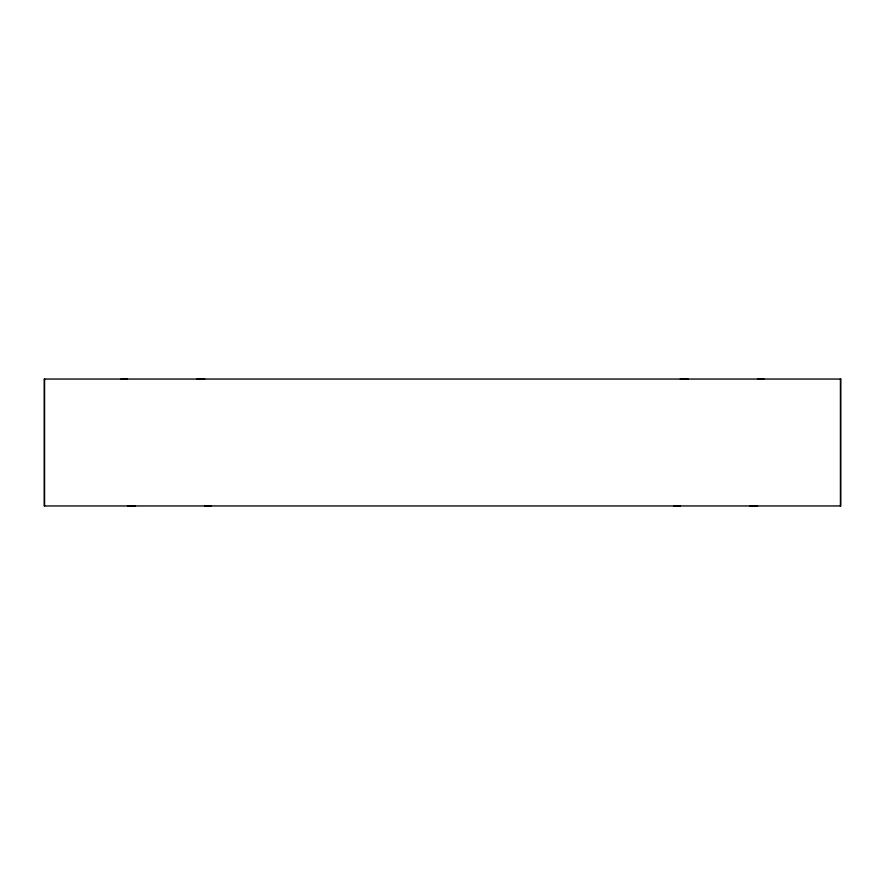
<?xml version="1.0" encoding="UTF-8"?>
<svg xmlns="http://www.w3.org/2000/svg" width="885" height="885" viewBox="0 0 885 885"><rect width="100%" height="100%" fill="white"/><g stroke="black" fill="none" stroke-linecap="round" stroke-linejoin="round"><path stroke-width="1.33" d="M840.418 379.045L840.418 505.954M44.582 379.045L44.582 505.954M120.858 379.2A55.213 5.598 5.9 0 1 127.451 379.057M135.438 505.789A55.213 5.598 -5.9 0 1 127.451 505.932M196.736 379.2A55.213 5.598 -5.9 0 1 204.734 379.057M211.316 505.789A55.213 5.598 5.9 0 1 204.734 505.932M757.549 379.057A55.213 5.598 -5.9 0 1 764.142 379.2M757.549 505.932A55.213 5.598 5.9 0 1 749.562 505.789M680.266 379.057A55.213 5.598 5.9 0 1 688.264 379.2M680.266 505.932A55.213 5.598 -5.9 0 1 673.684 505.789M840.75 379.045L44.25 379.045L44.25 505.954L840.75 505.954L840.75 379.045"/></g></svg>
